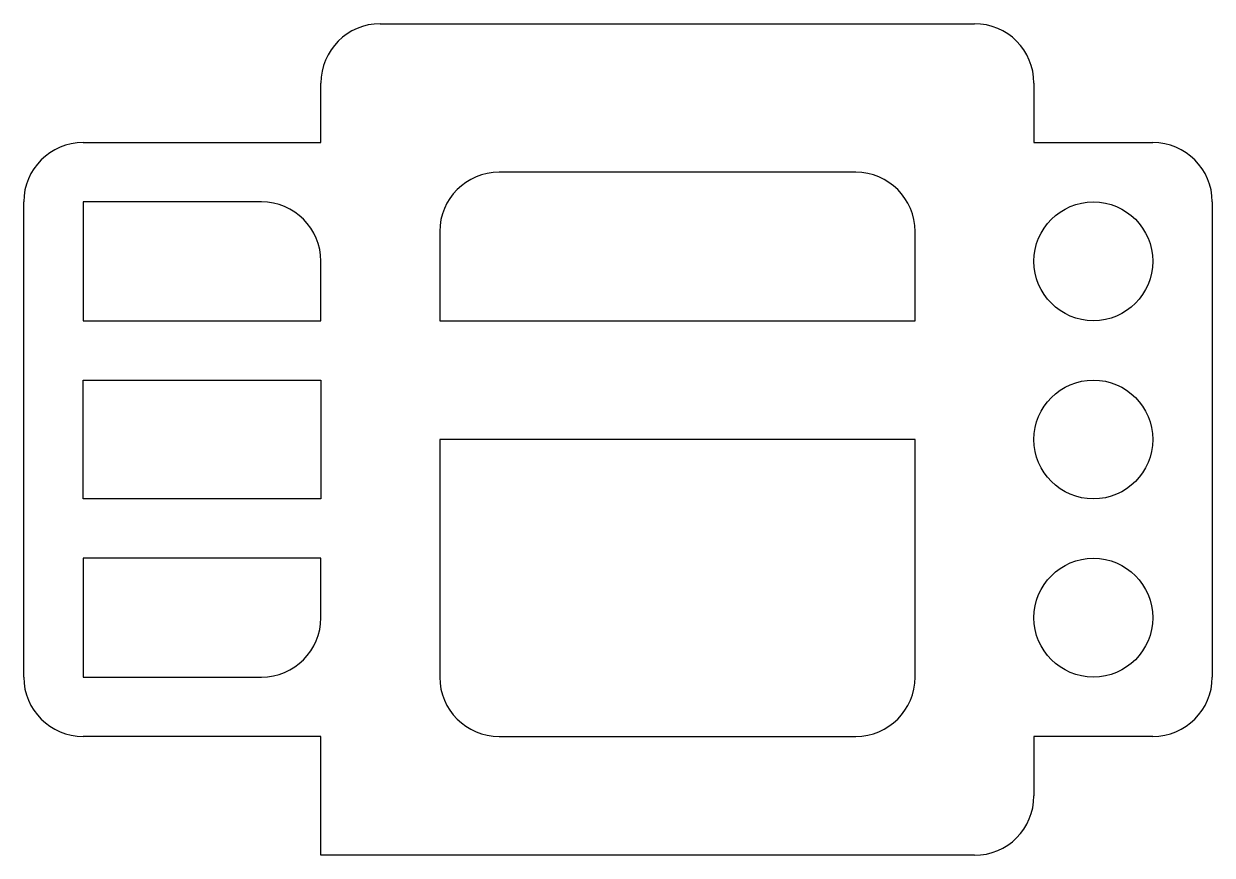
# Model space of a CAD drawing. Header units: inches. Extents: x 0 to 200, y -20 to 120.
import ezdxf

# ---------------------------------------------------------------- set-up
doc = ezdxf.new("R2010")
doc.units = ezdxf.units.IN
doc.header["$MEASUREMENT"] = 0

msp = doc.modelspace()

# ---------------------------------------------------------------- linework, layer by layer
for p, q in [((60, 120), (160, 120)), ((50, 100), (50, 110)), ((170, 110), (170, 100)), ((10, 100), (50, 100)), ((170, 100), (190, 100)), ((140, 95), (80, 95)), ((0, 10), (0, 90)), ((40, 90), (10, 90)), ((10, 90), (10, 70)), ((200, 90), (200, 10)), ((70, 85), (70, 70)), ((150, 70), (150, 85)), ((50, 70), (50, 80)), ((50, 80), (50, 80)), ((10, 70), (50, 70)), ((70, 70), (150, 70)), ((10, 60), (50, 60)), ((10, 40), (10, 60)), ((50, 60), (50, 50)), ((50, 50), (50, 40)), ((150, 50), (70, 50)), ((70, 50), (70, 10)), ((150, 10), (150, 50)), ((50, 40), (10, 40)), ((50, 30), (10, 30)), ((10, 30), (10, 10)), ((50, 20), (50, 30)), ((50, 20), (50, 20)), ((10, 10), (40, 10)), ((50, 0), (10, 0)), ((50, -20), (50, 0)), ((80, 0), (140, 0)), ((190, 0), (170, 0)), ((170, 0), (170, -10)), ((160, -20), (50, -20))]:
    msp.add_line(p, q)
for centre in [(180, 80), (180, 50), (180, 20)]:
    msp.add_circle(centre, 10)
for centre, start, end in [((60, 110), 90, 180), ((160, 110), 0, 90), ((10, 90), 90, 180), ((190, 90), 0, 90), ((80, 85), 90, 180), ((140, 85), 0, 90), ((40, 80), 0, 90), ((40, 20), 270, 0), ((10, 10), 180, 270), ((80, 10), 180, 270), ((140, 10), 270, 0), ((190, 10), 270, 0), ((160, -10), 270, 0)]:
    msp.add_arc(centre, 10, start, end)

doc.saveas('drawing.dxf')
